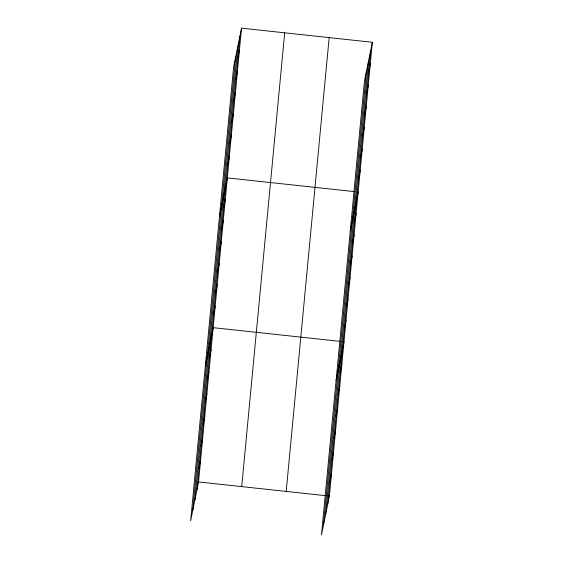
<?xml version="1.0" encoding="UTF-8"?>
<svg xmlns="http://www.w3.org/2000/svg" width="563" height="563" viewBox="0 0 563 563"><rect width="100%" height="100%" fill="white"/><g stroke="black" fill="none" stroke-linecap="round" stroke-linejoin="round"><path stroke-width="0.84" d="M192.701 510.683L235.672 56.891M194.798 500.352L237.776 46.553M196.839 490.324L239.817 36.525M241.52 28.15L233.631 66.92L190.66 520.719L198.549 481.949L241.52 28.15L372.34 42.281L329.369 496.08L321.48 534.85L364.451 81.051L372.34 42.281M241.717 486.608L284.688 32.816M286.201 491.415L329.172 37.622M323.521 524.822L366.492 71.022M325.625 514.483L368.596 60.684M327.666 504.455L370.637 50.656M237.79 57.919L239.493 49.544M235.763 79.313L237.466 70.938M233.736 100.707L235.44 92.332M231.71 122.094L233.413 113.726M229.683 143.488L231.386 135.113M227.656 164.882L229.366 156.507M219.45 216.671L227.339 177.901L354.711 191.659M223.61 207.67L225.313 199.295M221.583 229.064L223.286 220.689M219.556 250.458L221.259 242.083M217.529 271.852L219.232 263.477M215.502 293.246L217.205 284.871M213.476 314.64L215.179 306.265M205.27 366.429L213.159 327.659L340.524 341.417M209.366 358.068L211.069 349.7M207.275 380.109L208.979 371.742M205.192 402.151L206.895 393.783M203.102 424.192L204.805 415.825M201.019 446.241L202.722 437.866M198.929 468.282L200.632 459.908M368.61 72.05L370.313 63.675M366.59 93.444L368.293 85.069M364.564 114.838L366.267 106.463M362.537 136.232L364.24 127.857M360.51 157.626L362.213 149.251M358.483 179.02L360.186 170.645M350.27 230.809L358.159 192.039M354.43 221.801L356.133 213.426M352.403 243.195L354.113 234.82M350.383 264.589L352.086 256.214M348.356 285.983L350.059 277.608M346.329 307.377L348.033 299.002M344.303 328.771L346.006 320.396M336.09 380.56L343.979 341.79L342.255 341.6M340.193 372.206L341.896 363.832M338.103 394.248L339.806 385.873M336.012 416.289L337.716 407.915M333.929 438.331L335.632 429.956M331.839 460.372L333.542 451.998M329.756 482.414L331.459 474.039M198.549 481.949L325.914 495.707M327.645 495.89L329.369 496.08"/></g></svg>
